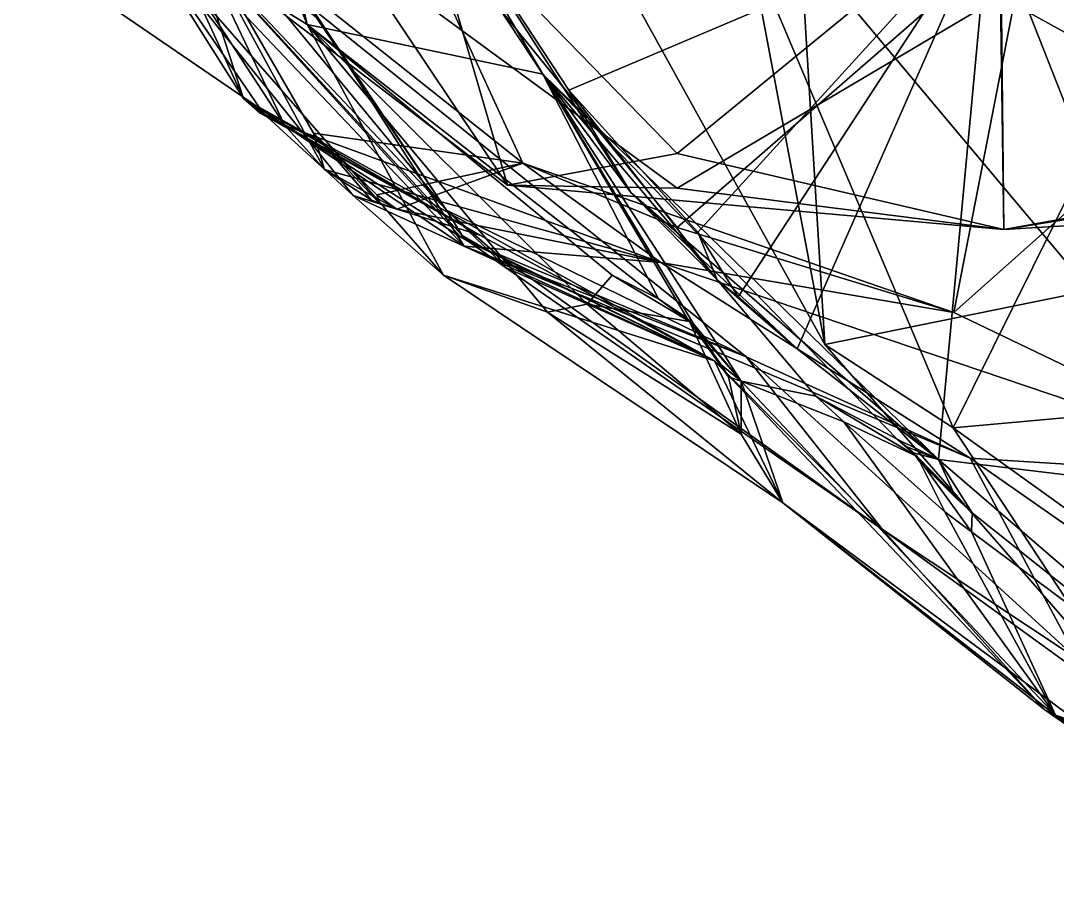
# Model space of a CAD drawing. Extents: x 290083 to 295691, y 4553739 to 4561622.
# Drawn here: x 293536.16 to 293576.33, y 4558299.99 to 4558333.8 of the extents above; entities that cross this region are included whole.
import ezdxf

# ---------------------------------------------------------------- set-up
doc = ezdxf.new("R2010")
doc.units = 0
doc.layers.add('Au_ppm_Pref_-_0_3', color=7, linetype='CONTINUOUS')

msp = doc.modelspace()

# ---------------------------------------------------------------- linework, layer by layer
at = {"layer": 'Au_ppm_Pref_-_0_3'}
for points in [[(293537.072, 4558354.523, 1847.163), (293541.195, 4558338.614, 1852.356), (293544.799, 4558330.781, 1847.188)], [(293537.072, 4558354.523, 1847.163), (293544.799, 4558330.781, 1847.188), (293540.246, 4558337.988, 1841.935)], [(293539.135, 4558354.121, 1834.776), (293540.246, 4558337.988, 1841.935), (293547.265, 4558333.659, 1834.988)], [(293547.265, 4558333.659, 1834.988), (293543.048, 4558351.959, 1829.312), (293539.135, 4558354.121, 1834.776)], [(293587.555, 4558353.433, 1823.708), (293573.706, 4558338.018, 1822.64), (293588.695, 4558332.441, 1819.76)], [(293543.048, 4558351.959, 1829.312), (293547.265, 4558333.659, 1834.988), (293556.393, 4558331.734, 1830.262)], [(293550.977, 4558340.867, 1825.676), (293543.048, 4558351.959, 1829.312), (293556.393, 4558331.734, 1830.262)], [(293557.406, 4558331.104, 1825.452), (293550.977, 4558340.867, 1825.676), (293559.806, 4558327.146, 1827.017)], [(293550.977, 4558340.867, 1825.676), (293556.393, 4558331.734, 1830.262), (293559.806, 4558327.146, 1827.017)], [(293573.706, 4558338.018, 1822.64), (293550.977, 4558340.867, 1825.676), (293557.406, 4558331.104, 1825.452)], [(293586.803, 4558327.964, 1796.603), (293574.123, 4558338.914, 1799.156), (293596.323, 4558340.101, 1798.736)], [(293551.697, 4558338.844, 1797.647), (293555.02, 4558327.433, 1793.676), (293539.162, 4558339.573, 1792.988)], [(293539.162, 4558339.573, 1792.988), (293555.02, 4558327.433, 1793.676), (293548.85, 4558336.669, 1787.721)], [(293555.622, 4558328.284, 1876.827), (293541.874, 4558339.205, 1876.328), (293550.456, 4558339.525, 1881.156)], [(293575.277, 4558337.705, 1881.282), (293561.605, 4558325.789, 1880.479), (293550.456, 4558339.525, 1881.156)], [(293555.622, 4558328.284, 1876.827), (293550.456, 4558339.525, 1881.156), (293561.605, 4558325.789, 1880.479)], [(293546.397, 4558329.735, 1869.78), (293536.161, 4558336.745, 1870.887), (293541.874, 4558339.205, 1876.328)], [(293541.874, 4558339.205, 1876.328), (293547.505, 4558329.443, 1874.639), (293547.935, 4558328.029, 1872.38)], [(293541.874, 4558339.205, 1876.328), (293547.935, 4558328.029, 1872.38), (293546.397, 4558329.735, 1869.78)], [(293541.874, 4558339.205, 1876.328), (293555.622, 4558328.284, 1876.827), (293547.505, 4558329.443, 1874.639)], [(293551.697, 4558338.844, 1797.647), (293574.123, 4558338.914, 1799.156), (293561.605, 4558328.652, 1796.374)], [(293551.697, 4558338.844, 1797.647), (293561.605, 4558328.652, 1796.374), (293555.02, 4558327.433, 1793.676)], [(293574.262, 4558325.712, 1793.676), (293561.605, 4558328.652, 1796.374), (293574.123, 4558338.914, 1799.156)], [(293574.262, 4558325.712, 1793.676), (293574.123, 4558338.914, 1799.156), (293586.803, 4558327.964, 1796.603)], [(293597.257, 4558338.869, 1788.104), (293574.133, 4558334.741, 1787.316), (293586.803, 4558327.727, 1790.67)], [(293553.199, 4558325.429, 1852.881), (293541.195, 4558338.614, 1852.356), (293553.269, 4558325.478, 1853.057)], [(293544.799, 4558330.781, 1847.188), (293541.195, 4558338.614, 1852.356), (293553.199, 4558325.429, 1852.881)], [(293553.269, 4558325.478, 1853.057), (293541.195, 4558338.614, 1852.356), (293552.666, 4558326.463, 1853.907)], [(293541.195, 4558338.614, 1852.356), (293544.59, 4558336.264, 1856.165), (293552.666, 4558326.463, 1853.907)], [(293536.161, 4558336.745, 1870.887), (293546.397, 4558329.735, 1869.78), (293540.838, 4558338.245, 1865.792)], [(293545.567, 4558330.201, 1846.323), (293549.05, 4558327.028, 1843.899), (293540.246, 4558337.988, 1841.935)], [(293544.799, 4558330.781, 1847.188), (293545.567, 4558330.201, 1846.323), (293540.246, 4558337.988, 1841.935)], [(293552.55, 4558323.94, 1841.191), (293540.246, 4558337.988, 1841.935), (293549.05, 4558327.028, 1843.899)], [(293552.55, 4558323.94, 1841.191), (293547.265, 4558333.659, 1834.988), (293540.246, 4558337.988, 1841.935)], [(293540.838, 4558338.245, 1865.792), (293546.397, 4558329.735, 1869.78), (293553.346, 4558325.066, 1864.948)], [(293553.346, 4558325.066, 1864.948), (293547.413, 4558334.309, 1859.332), (293540.838, 4558338.245, 1865.792)], [(293562.407, 4558325.609, 1825.129), (293573.706, 4558338.018, 1822.64), (293557.406, 4558331.104, 1825.452)], [(293563.961, 4558323.095, 1826.079), (293573.706, 4558338.018, 1822.64), (293562.407, 4558325.609, 1825.129)], [(293566.255, 4558321.087, 1826.961), (293573.706, 4558338.018, 1822.64), (293563.961, 4558323.095, 1826.079)], [(293571.733, 4558316.799, 1828.909), (293573.706, 4558338.018, 1822.64), (293566.255, 4558321.087, 1826.961)], [(293573.706, 4558338.018, 1822.64), (293571.733, 4558316.799, 1828.909), (293582.586, 4558315.497, 1822.001)], [(293588.695, 4558332.441, 1819.76), (293573.706, 4558338.018, 1822.64), (293582.586, 4558315.497, 1822.001)], [(293575.277, 4558337.705, 1881.282), (293572.319, 4558322.492, 1876.527), (293561.605, 4558325.789, 1880.479)], [(293575.277, 4558337.705, 1881.282), (293587.335, 4558335.88, 1878.257), (293572.319, 4558322.492, 1876.527)], [(293566.378, 4558336.745, 1933.97), (293567.33, 4558321.253, 1930.281), (293558.766, 4558336.745, 1930.281)], [(293564.393, 4558336.745, 1924.784), (293558.766, 4558336.745, 1930.281), (293567.33, 4558321.253, 1930.281)], [(293581.579, 4558336.745, 1919.071), (293564.393, 4558336.745, 1924.784), (293572.305, 4558318.019, 1924.066)], [(293564.393, 4558336.745, 1924.784), (293567.33, 4558321.253, 1930.281), (293572.305, 4558318.019, 1924.066)], [(293566.378, 4558336.745, 1933.97), (293577.613, 4558323.351, 1934.921), (293567.33, 4558321.253, 1930.281)], [(293566.378, 4558336.745, 1933.97), (293584.642, 4558336.633, 1937.657), (293577.613, 4558323.351, 1934.921)], [(293586.769, 4558319.328, 1918.697), (293581.579, 4558336.745, 1919.071), (293572.305, 4558318.019, 1924.066)], [(293574.133, 4558334.741, 1787.316), (293548.85, 4558336.669, 1787.721), (293561.605, 4558327.316, 1790.533)], [(293555.02, 4558327.433, 1793.676), (293561.605, 4558327.316, 1790.533), (293548.85, 4558336.669, 1787.721)], [(293544.59, 4558336.264, 1856.165), (293547.606, 4558333.939, 1858.915), (293552.666, 4558326.463, 1853.907)], [(293587.335, 4558335.88, 1878.257), (293585.766, 4558316.052, 1871.281), (293572.319, 4558322.492, 1876.527)], [(293574.262, 4558325.712, 1793.676), (293574.133, 4558334.741, 1787.316), (293561.605, 4558327.316, 1790.533)], [(293586.803, 4558327.727, 1790.67), (293574.133, 4558334.741, 1787.316), (293574.262, 4558325.712, 1793.676)], [(293547.606, 4558333.939, 1858.915), (293547.413, 4558334.309, 1859.332), (293552.666, 4558326.463, 1853.907)], [(293552.666, 4558326.463, 1853.907), (293547.413, 4558334.309, 1859.332), (293564.271, 4558320.771, 1858.812)], [(293564.271, 4558320.771, 1858.812), (293547.413, 4558334.309, 1859.332), (293553.346, 4558325.066, 1864.948)], [(293558.119, 4558322.817, 1837.583), (293559.081, 4558323.94, 1835.494), (293547.265, 4558333.659, 1834.988)], [(293556.579, 4558322.504, 1839.274), (293558.119, 4558322.817, 1837.583), (293547.265, 4558333.659, 1834.988)], [(293556.579, 4558322.504, 1839.274), (293547.265, 4558333.659, 1834.988), (293552.55, 4558323.94, 1841.191)], [(293547.265, 4558333.659, 1834.988), (293559.081, 4558323.94, 1835.494), (293560.883, 4558323.02, 1835.056)], [(293560.883, 4558323.02, 1835.056), (293556.393, 4558331.734, 1830.262), (293547.265, 4558333.659, 1834.988)], [(293559.806, 4558327.146, 1827.017), (293556.393, 4558331.734, 1830.262), (293571.733, 4558316.799, 1828.909)], [(293566.978, 4558319.246, 1832.351), (293570.131, 4558317.583, 1830.125), (293556.393, 4558331.734, 1830.262)], [(293564.076, 4558319.833, 1835.708), (293566.978, 4558319.246, 1832.351), (293556.393, 4558331.734, 1830.262)], [(293570.131, 4558317.583, 1830.125), (293571.733, 4558316.799, 1828.909), (293556.393, 4558331.734, 1830.262)], [(293561.971, 4558322.282, 1834.959), (293556.393, 4558331.734, 1830.262), (293560.883, 4558323.02, 1835.056)], [(293562.237, 4558322.052, 1834.981), (293556.393, 4558331.734, 1830.262), (293561.971, 4558322.282, 1834.959)], [(293564.076, 4558319.833, 1835.708), (293556.393, 4558331.734, 1830.262), (293562.237, 4558322.052, 1834.981)], [(293562.407, 4558325.609, 1825.129), (293557.406, 4558331.104, 1825.452), (293563.154, 4558323.758, 1826.423)], [(293557.406, 4558331.104, 1825.452), (293559.806, 4558327.146, 1827.017), (293563.154, 4558323.758, 1826.423)], [(293544.799, 4558330.781, 1847.188), (293545.438, 4558330.216, 1846.694), (293545.567, 4558330.201, 1846.323)], [(293563.055, 4558320.617, 1847.275), (293553.952, 4558325.494, 1846.777), (293544.799, 4558330.781, 1847.188)], [(293545.438, 4558330.216, 1846.694), (293544.799, 4558330.781, 1847.188), (293553.952, 4558325.494, 1846.777)], [(293563.055, 4558320.617, 1847.275), (293544.799, 4558330.781, 1847.188), (293553.199, 4558325.429, 1852.881)], [(293545.438, 4558330.216, 1846.694), (293553.952, 4558325.494, 1846.777), (293545.567, 4558330.201, 1846.323)], [(293553.952, 4558325.494, 1846.777), (293549.05, 4558327.028, 1843.899), (293545.567, 4558330.201, 1846.323)], [(293547.935, 4558328.029, 1872.38), (293560.963, 4558324.432, 1871.342), (293546.397, 4558329.735, 1869.78)], [(293560.963, 4558324.432, 1871.342), (293553.346, 4558325.066, 1864.948), (293546.397, 4558329.735, 1869.78)], [(293549.959, 4558327.049, 1874.569), (293547.505, 4558329.443, 1874.639), (293555.622, 4558328.284, 1876.827)], [(293549.752, 4558326.851, 1873.671), (293547.935, 4558328.029, 1872.38), (293547.505, 4558329.443, 1874.639)], [(293550.086, 4558326.69, 1874.031), (293547.505, 4558329.443, 1874.639), (293549.959, 4558327.049, 1874.569)], [(293550.086, 4558326.69, 1874.031), (293549.752, 4558326.851, 1873.671), (293547.505, 4558329.443, 1874.639)], [(293555.622, 4558328.284, 1876.827), (293550.732, 4558326.493, 1873.778), (293549.959, 4558327.049, 1874.569)], [(293560.963, 4558324.432, 1871.342), (293550.732, 4558326.493, 1873.778), (293555.622, 4558328.284, 1876.827)], [(293574.262, 4558325.712, 1793.676), (293555.02, 4558327.433, 1793.676), (293561.605, 4558328.652, 1796.374)], [(293560.963, 4558324.432, 1871.342), (293555.622, 4558328.284, 1876.827), (293572.319, 4558322.492, 1876.527)], [(293572.319, 4558322.492, 1876.527), (293555.622, 4558328.284, 1876.827), (293561.605, 4558325.789, 1880.479)], [(293547.935, 4558328.029, 1872.38), (293549.752, 4558326.851, 1873.671), (293550.732, 4558326.493, 1873.778)], [(293547.935, 4558328.029, 1872.38), (293550.732, 4558326.493, 1873.778), (293560.963, 4558324.432, 1871.342)], [(293593.775, 4558326.886, 1793.676), (293574.262, 4558325.712, 1793.676), (293586.803, 4558327.964, 1796.603)], [(293574.262, 4558325.712, 1793.676), (293593.775, 4558326.886, 1793.676), (293586.803, 4558327.727, 1790.67)], [(293555.02, 4558327.433, 1793.676), (293574.262, 4558325.712, 1793.676), (293561.605, 4558327.316, 1790.533)], [(293563.154, 4558323.758, 1826.423), (293559.806, 4558327.146, 1827.017), (293566.255, 4558321.087, 1826.961)], [(293559.806, 4558327.146, 1827.017), (293571.733, 4558316.799, 1828.909), (293566.255, 4558321.087, 1826.961)], [(293553.952, 4558325.494, 1846.777), (293563.055, 4558320.617, 1847.275), (293549.05, 4558327.028, 1843.899)], [(293563.055, 4558320.617, 1847.275), (293552.55, 4558323.94, 1841.191), (293549.05, 4558327.028, 1843.899)], [(293550.732, 4558326.493, 1873.778), (293549.752, 4558326.851, 1873.671), (293550.086, 4558326.69, 1874.031)], [(293550.086, 4558326.69, 1874.031), (293549.959, 4558327.049, 1874.569), (293550.732, 4558326.493, 1873.778)], [(293554.542, 4558324.81, 1853.636), (293552.666, 4558326.463, 1853.907), (293564.271, 4558320.771, 1858.812)], [(293554.542, 4558324.81, 1853.636), (293554.36, 4558324.84, 1853.444), (293552.666, 4558326.463, 1853.907)], [(293554.36, 4558324.84, 1853.444), (293553.269, 4558325.478, 1853.057), (293552.666, 4558326.463, 1853.907)], [(293553.579, 4558325.203, 1853.008), (293553.199, 4558325.429, 1852.881), (293553.269, 4558325.478, 1853.057)], [(293553.596, 4558325.19, 1853.009), (293553.579, 4558325.203, 1853.008), (293553.269, 4558325.478, 1853.057)], [(293553.596, 4558325.19, 1853.009), (293553.269, 4558325.478, 1853.057), (293554.36, 4558324.84, 1853.444)], [(293562.407, 4558325.609, 1825.129), (293563.154, 4558323.758, 1826.423), (293563.961, 4558323.095, 1826.079)], [(293563.055, 4558320.617, 1847.275), (293553.199, 4558325.429, 1852.881), (293553.579, 4558325.203, 1853.008)], [(293560.963, 4558324.432, 1871.342), (293572.952, 4558316.853, 1865.077), (293553.346, 4558325.066, 1864.948)], [(293564.271, 4558320.771, 1858.812), (293553.346, 4558325.066, 1864.948), (293572.952, 4558316.853, 1865.077)], [(293553.579, 4558325.203, 1853.008), (293553.596, 4558325.19, 1853.009), (293554.946, 4558324.232, 1852.984)], [(293563.055, 4558320.617, 1847.275), (293553.579, 4558325.203, 1853.008), (293554.946, 4558324.232, 1852.984)], [(293554.946, 4558324.232, 1852.984), (293553.596, 4558325.19, 1853.009), (293554.36, 4558324.84, 1853.444)], [(293554.36, 4558324.84, 1853.444), (293554.542, 4558324.81, 1853.636), (293554.946, 4558324.232, 1852.984)], [(293569.557, 4558314.087, 1852.14), (293554.946, 4558324.232, 1852.984), (293554.542, 4558324.81, 1853.636)], [(293569.557, 4558314.087, 1852.14), (293554.542, 4558324.81, 1853.636), (293564.271, 4558320.771, 1858.812)], [(293560.963, 4558324.432, 1871.342), (293572.319, 4558322.492, 1876.527), (293585.766, 4558316.052, 1871.281)], [(293585.766, 4558316.052, 1871.281), (293572.952, 4558316.853, 1865.077), (293560.963, 4558324.432, 1871.342)], [(293552.55, 4558323.94, 1841.191), (293565.701, 4558315.113, 1841.191), (293556.579, 4558322.504, 1839.274)], [(293563.055, 4558320.617, 1847.275), (293565.701, 4558315.113, 1841.191), (293552.55, 4558323.94, 1841.191)], [(293563.055, 4558320.617, 1847.275), (293554.946, 4558324.232, 1852.984), (293569.557, 4558314.087, 1852.14)], [(293562.079, 4558322.146, 1835.068), (293559.081, 4558323.94, 1835.494), (293558.119, 4558322.817, 1837.583)], [(293562.079, 4558322.146, 1835.068), (293560.883, 4558323.02, 1835.056), (293559.081, 4558323.94, 1835.494)], [(293563.154, 4558323.758, 1826.423), (293566.255, 4558321.087, 1826.961), (293563.961, 4558323.095, 1826.079)], [(293567.33, 4558321.253, 1930.281), (293577.613, 4558323.351, 1934.921), (293578.986, 4558307.873, 1930.281)], [(293564.087, 4558317.786, 1838.789), (293558.119, 4558322.817, 1837.583), (293556.579, 4558322.504, 1839.274)], [(293564.087, 4558317.786, 1838.789), (293562.079, 4558322.146, 1835.068), (293558.119, 4558322.817, 1837.583)], [(293560.883, 4558323.02, 1835.056), (293562.079, 4558322.146, 1835.068), (293561.971, 4558322.282, 1834.959)], [(293564.087, 4558317.786, 1838.789), (293556.579, 4558322.504, 1839.274), (293565.701, 4558315.113, 1841.191)], [(293561.971, 4558322.282, 1834.959), (293562.079, 4558322.146, 1835.068), (293562.237, 4558322.052, 1834.981)], [(293562.079, 4558322.146, 1835.068), (293563.591, 4558320.005, 1835.938), (293563.313, 4558320.46, 1835.675)], [(293562.079, 4558322.146, 1835.068), (293563.313, 4558320.46, 1835.675), (293562.334, 4558321.86, 1835.088)], [(293562.079, 4558322.146, 1835.068), (293564.087, 4558317.786, 1838.789), (293563.591, 4558320.005, 1835.938)], [(293562.079, 4558322.146, 1835.068), (293562.334, 4558321.86, 1835.088), (293562.237, 4558322.052, 1834.981)], [(293562.334, 4558321.86, 1835.088), (293564.076, 4558319.833, 1835.708), (293562.237, 4558322.052, 1834.981)], [(293563.313, 4558320.46, 1835.675), (293564.076, 4558319.833, 1835.708), (293562.334, 4558321.86, 1835.088)], [(293578.986, 4558307.873, 1930.281), (293572.305, 4558318.019, 1924.066), (293567.33, 4558321.253, 1930.281)], [(293564.271, 4558320.771, 1858.812), (293572.952, 4558316.853, 1865.077), (293577.1, 4558309.076, 1857.719)], [(293564.271, 4558320.771, 1858.812), (293577.1, 4558309.076, 1857.719), (293569.557, 4558314.087, 1852.14)], [(293563.055, 4558320.617, 1847.275), (293569.557, 4558314.087, 1852.14), (293575.858, 4558307.098, 1845.913)], [(293563.055, 4558320.617, 1847.275), (293575.858, 4558307.098, 1845.913), (293565.701, 4558315.113, 1841.191)], [(293564.076, 4558319.833, 1835.708), (293563.313, 4558320.46, 1835.675), (293563.591, 4558320.005, 1835.938)], [(293564.076, 4558319.833, 1835.708), (293563.591, 4558320.005, 1835.938), (293564.087, 4558317.786, 1838.789)], [(293564.076, 4558319.833, 1835.708), (293568.06, 4558318.254, 1832.17), (293566.978, 4558319.246, 1832.351)], [(293568.06, 4558318.254, 1832.17), (293564.076, 4558319.833, 1835.708), (293576.259, 4558306.892, 1836.21)], [(293564.076, 4558319.833, 1835.708), (293564.087, 4558317.786, 1838.789), (293565.701, 4558315.113, 1841.191)], [(293564.076, 4558319.833, 1835.708), (293565.701, 4558315.113, 1841.191), (293576.259, 4558306.892, 1836.21)], [(293570.131, 4558317.583, 1830.125), (293566.978, 4558319.246, 1832.351), (293570.909, 4558316.919, 1830.171)], [(293566.978, 4558319.246, 1832.351), (293568.06, 4558318.254, 1832.17), (293570.909, 4558316.919, 1830.171)], [(293572.305, 4558318.019, 1924.066), (293588.874, 4558306.134, 1925.04), (293586.769, 4558319.328, 1918.697)], [(293568.06, 4558318.254, 1832.17), (293576.259, 4558306.892, 1836.21), (293571.974, 4558314.769, 1831.394)], [(293568.06, 4558318.254, 1832.17), (293571.974, 4558314.769, 1831.394), (293570.909, 4558316.919, 1830.171)], [(293588.874, 4558306.134, 1925.04), (293572.305, 4558318.019, 1924.066), (293578.986, 4558307.873, 1930.281)], [(293570.131, 4558317.583, 1830.125), (293570.475, 4558317.298, 1830.026), (293571.733, 4558316.799, 1828.909)], [(293570.909, 4558316.919, 1830.171), (293570.475, 4558317.298, 1830.026), (293570.131, 4558317.583, 1830.125)], [(293570.475, 4558317.298, 1830.026), (293570.765, 4558317.056, 1829.945), (293571.733, 4558316.799, 1828.909)], [(293570.765, 4558317.056, 1829.945), (293570.475, 4558317.298, 1830.026), (293570.909, 4558316.919, 1830.171)], [(293570.765, 4558317.056, 1829.945), (293570.987, 4558316.735, 1830.073), (293572.419, 4558315.298, 1830.016)], [(293570.765, 4558317.056, 1829.945), (293572.419, 4558315.298, 1830.016), (293571.733, 4558316.799, 1828.909)], [(293570.909, 4558316.919, 1830.171), (293570.987, 4558316.735, 1830.073), (293570.765, 4558317.056, 1829.945)], [(293570.909, 4558316.919, 1830.171), (293572.419, 4558315.298, 1830.016), (293570.987, 4558316.735, 1830.073)], [(293570.909, 4558316.919, 1830.171), (293573.035, 4558314.738, 1830.044), (293572.419, 4558315.298, 1830.016)], [(293573.014, 4558313.994, 1830.977), (293570.909, 4558316.919, 1830.171), (293571.974, 4558314.769, 1831.394)], [(293573.035, 4558314.738, 1830.044), (293570.909, 4558316.919, 1830.171), (293573.014, 4558313.994, 1830.977)], [(293571.733, 4558316.799, 1828.909), (293572.419, 4558315.298, 1830.016), (293573.035, 4558314.738, 1830.044)], [(293571.733, 4558316.799, 1828.909), (293573.035, 4558314.738, 1830.044), (293587.847, 4558302.927, 1828.718)], [(293582.586, 4558315.497, 1822.001), (293571.733, 4558316.799, 1828.909), (293587.847, 4558302.927, 1828.718)], [(293585.766, 4558316.052, 1871.281), (293590.412, 4558304.669, 1863.546), (293572.952, 4558316.853, 1865.077)], [(293577.1, 4558309.076, 1857.719), (293572.952, 4558316.853, 1865.077), (293590.412, 4558304.669, 1863.546)], [(293576.259, 4558306.892, 1836.21), (293565.701, 4558315.113, 1841.191), (293586.078, 4558299.991, 1841.114)], [(293565.701, 4558315.113, 1841.191), (293575.858, 4558307.098, 1845.913), (293586.078, 4558299.991, 1841.114)], [(293571.974, 4558314.769, 1831.394), (293576.259, 4558306.892, 1836.21), (293573.014, 4558313.994, 1830.977)], [(293573.035, 4558314.738, 1830.044), (293573.014, 4558313.994, 1830.977), (293587.847, 4558302.927, 1828.718)], [(293575.858, 4558307.098, 1845.913), (293569.557, 4558314.087, 1852.14), (293587.158, 4558301.348, 1853.152)], [(293587.158, 4558301.348, 1853.152), (293569.557, 4558314.087, 1852.14), (293577.1, 4558309.076, 1857.719)], [(293573.014, 4558313.994, 1830.977), (293576.259, 4558306.892, 1836.21), (293587.847, 4558302.927, 1828.718)], [(293586.078, 4558299.991, 1841.114), (293575.858, 4558307.098, 1845.913), (293588.272, 4558301.109, 1847.13)], [(293588.272, 4558301.109, 1847.13), (293575.858, 4558307.098, 1845.913), (293587.158, 4558301.348, 1853.152)], [(293576.259, 4558306.892, 1836.21), (293586.078, 4558299.991, 1841.114), (293588.983, 4558301.109, 1835.251)], [(293576.259, 4558306.892, 1836.21), (293588.983, 4558301.109, 1835.251), (293587.847, 4558302.927, 1828.718)]]:
    msp.add_3dface(points, dxfattribs=at)

doc.saveas('drawing.dxf')
